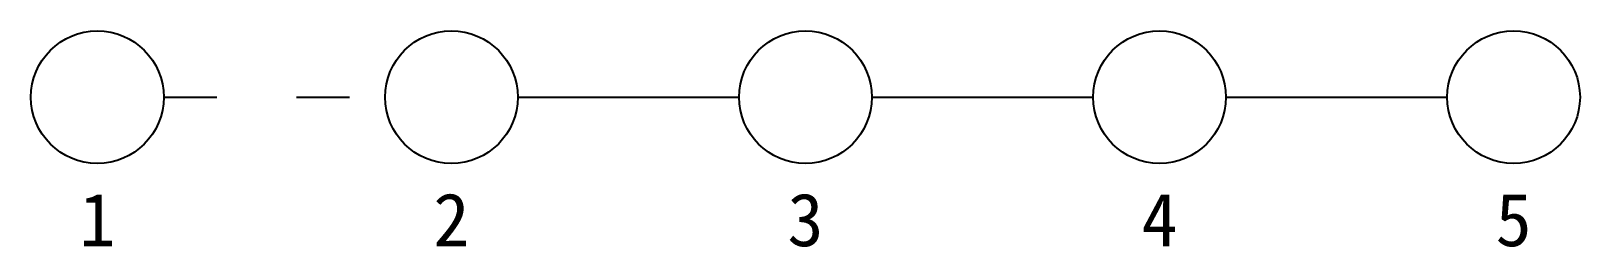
# Model space of a CAD drawing. Header units: millimetres. Extents: x 240 to 590, y 128 to 177.
import ezdxf
from ezdxf.enums import TextEntityAlignment as Align

# ---------------------------------------------------------------- set-up
doc = ezdxf.new("R2010")
doc.units = ezdxf.units.MM
doc.linetypes.add('ACAD_ISO03W100', pattern=[30, 12, -18])
doc.layers.add('电杆层', color=7, linetype='Continuous')
doc.styles.get("Standard").update_dxf_attribs({"font": ''})
doc.styles.get('Standard').set_extended_font_data('SimSun')
doc.linetypes.add('TRACKS', pattern='A,3.81,[130,ltypeshp.shx,S=6.35,R=0,X=0,Y=0],3.81', length=7.62)

# ---------------------------------------------------------------- blocks, each defined once
blk = doc.blocks.new('1电杆')
at = {"color": 0}
blk.add_circle((0, 0), 15, dxfattribs=at)
at = {"flags": 1}
for tag in ['横担-瓷', '材质', '横担-铁', '石围子', '避雷器', '杆型', '接地装置', '所属工区', '支柱', '托架', '跌落', '处所', '联络箱', '外灯', '合架', '拉线', '名称', '瓷瓶-悬式', '瓷瓶-针式', '开关-隔离', '开关箱', '开关-断路', '开关-分断', '开关-负荷', '高度', '同杆监调线', '区间', '电压等级']:
    blk.add_attdef(tag, (0, 0), '', height=2.5, dxfattribs=at)
blk.add_attdef('杆号', text='', height=12).set_placement((0, -27.74), align=Align.MIDDLE_CENTER)

msp = doc.modelspace()

# ---------------------------------------------------------------- linework, layer by layer
at = {"color": 1, "linetype": 'ACAD_ISO03W100'}
msp.add_line((269.71, 161.58), (319.71, 161.58), dxfattribs=at)
at = {"color": 1, "linetype": 'TRACKS'}
msp.add_line((349.71, 161.58), (399.71, 161.58), dxfattribs=at)
at = {"color": 1}
for p, q in [((429.71, 161.58), (479.71, 161.58)), ((509.71, 161.58), (559.71, 161.58))]:
    msp.add_line(p, q, dxfattribs=at)

# ---------------------------------------------------------------- block references
at = {"layer": '电杆层', "color": 1}
for p, values in [((254.71, 161.58), {'杆号': '1'}), ((334.71, 161.58), {'杆号': '2'}), ((414.71, 161.58), {'杆号': '3'}), ((494.71, 161.58), {'杆号': '4'}), ((574.71, 161.58), {'杆号': '5'})]:
    msp.add_blockref('1电杆', p, dxfattribs=at).add_auto_attribs(values)

doc.saveas('drawing.dxf')
